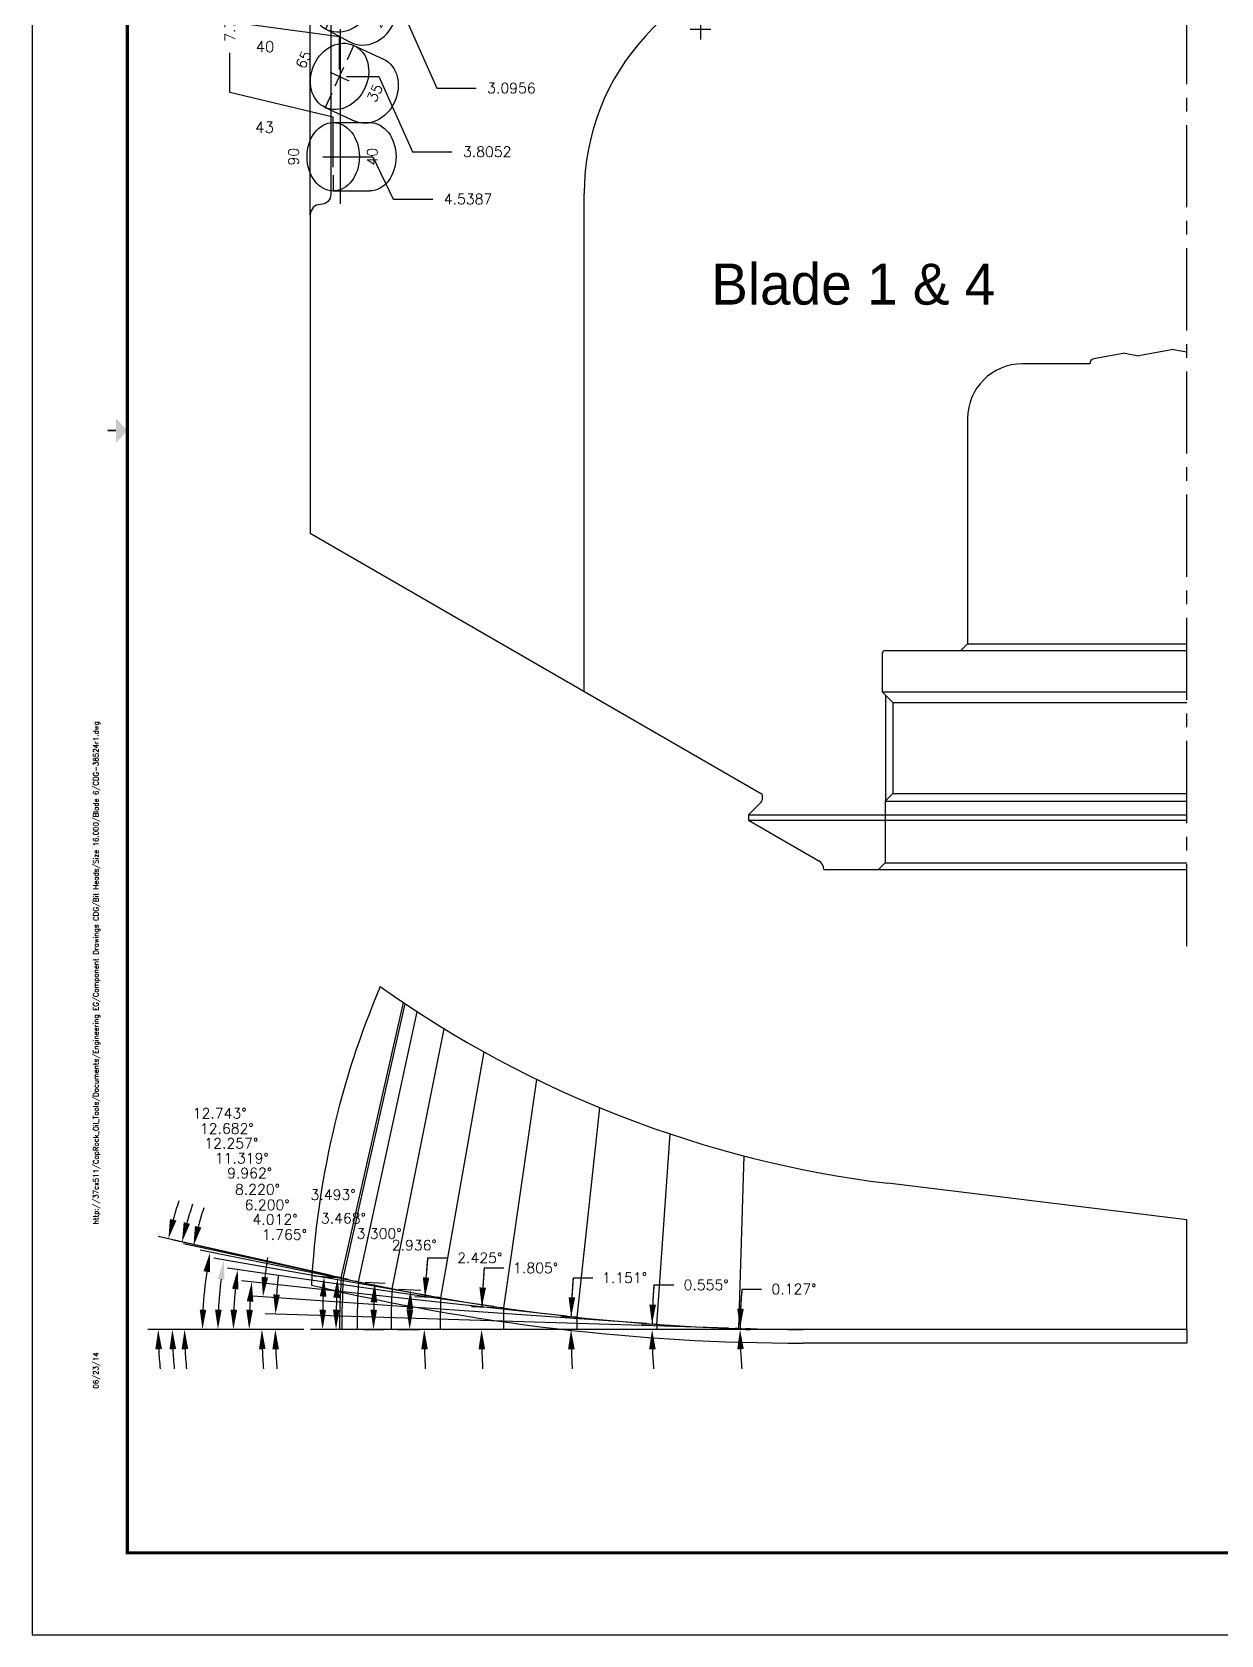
# Model space of a CAD drawing. Header units: inches. Extents: x -3 to 80.6, y -1.2 to 56.3.
# Drawn here: x 12.62 to 23.47, y 12.43 to 27.07 of the extents above; entities that cross this region are included whole.
import ezdxf
from ezdxf.enums import TextEntityAlignment as Align
from ezdxf.lldxf.tags import DXFTag

# ---------------------------------------------------------------- set-up
doc = ezdxf.new("R2010")
doc.units = ezdxf.units.IN
doc.header["$MEASUREMENT"] = 0
doc.header["$PDMODE"] = 35
doc.linetypes.add('CENTER2', pattern=[1.125, 0.75, -0.125, 0.125, -0.125])
doc.layers.get('Defpoints').update_dxf_attribs({"color": 10})
doc.layers.add('Blade_1', color=30, linetype='Continuous', true_color=0xff7f00)
for name, color, linetype in [('CLine', 5, 'CENTER2'), ('Dims', 4, 'Continuous'), ('Title Block', 7, 'Continuous')]:
    doc.layers.add(name, color=color, linetype=linetype)
doc.styles.add('RomanD', font='romand.shx')
doc.styles.add('RomanS', font='romans')
tags = doc.linetypes.add('HIDDEN2', pattern=[0.1875, 0.125, -0.0625]).pattern_tags.tags
tags[6:7] = [DXFTag(74, 4), DXFTag(75, 0), DXFTag(340, '0'), DXFTag(46, 0.0), DXFTag(50, 0.0), DXFTag(44, 0.0), DXFTag(45, 0.0)]
tags[4:5] = [DXFTag(74, 4), DXFTag(75, 0), DXFTag(340, '0'), DXFTag(46, 0.0), DXFTag(50, 0.0), DXFTag(44, 0.0), DXFTag(45, 0.0)]
doc.dimstyles.get("Standard").update_dxf_attribs({"dimtxt": 0.094, "dimasz": 0.18, "dimexe": 0.094, "dimexo": 0.0625, "dimgap": 0.09, "dimtad": 0, "dimtih": 1, "dimtoh": 1, "dimdec": 4, "dimzin": 0, "dimdsep": 46, "dimtxsty": 'RomanS', "dimcen": 0.09, "dimadec": 3, "dimazin": 0, "dimtfac": 1, "dimtdec": 4, "dimtofl": 0, "dimtmove": 0, "dimatfit": 3, "dimfxl": 1, "dimtolj": 1, "dimtzin": 0, "dimarcsym": 0})

# ---------------------------------------------------------------- blocks, each defined once
blk = doc.blocks.new('COT_Dblock')
at = {"layer": 'Defpoints'}
blk.add_point((0.188, 0.188), dxfattribs=at)
at = {"layer": 'Title Block', "color": 8}
blk.add_lwpolyline([(0, 0), (34, 0), (34, 22), (0, 22)], close=True, dxfattribs=at)
at = {"layer": 'Title Block', "const_width": 0.03}
blk.add_lwpolyline([(33.13, 21.25), (0.87, 21.25), (0.87, 0.75), (33.13, 0.75)], close=True, dxfattribs=at)
at = {"layer": 'Title Block', "const_width": 0.015}
blk.add_lwpolyline([(0.69, 11), (0.765, 11)], dxfattribs=at)
at = {"layer": 'Title Block'}
blk.add_solid([(0.765, 10.887), (0.765, 11.113), (0.87, 11)], dxfattribs=at)
at = {"layer": 'Title Block', "color": 1, "style": 'RomanS', "flags": 8}
for tag, p in [('FNAME', (0.62, 3.75)), ('REVDATE', (0.62, 2.25)), ('USER', (0.62, 0.75))]:
    blk.add_attdef(tag, text='', height=0.047, rotation=90, dxfattribs=at).set_placement(p, align=Align.BOTTOM_LEFT)
at = {"layer": 'Title Block', "color": 3, "style": 'RomanS', "flags": 8}
blk.add_attdef('DRAWN', text='', height=0.11, dxfattribs=at).set_placement((28.7, 1.984), align=Align.MIDDLE_CENTER)
for tag, p in [('DDATE', (28.356, 1.672)), ('CHECK', (28.356, 1.406)), ('MATRL', (28.356, 1.149)), ('PDATE', (28.356, 0.883)), ('SCALE', (29.896, 0.855)), ('SHEET', (32.005, 0.855))]:
    blk.add_attdef(tag, text='', height=0.094, dxfattribs=at).set_placement(p, align=Align.MIDDLE_LEFT)
at = {"layer": 'Title Block', "color": 3, "style": 'RomanD', "width": 0.9, "flags": 8}
for tag, height, p in [('TITL1', 0.125, (31.337, 1.684)), ('TITL2', 0.094, (31.337, 1.514)), ('TITL3', 0.094, (31.337, 1.374))]:
    blk.add_attdef(tag, text='', height=height, dxfattribs=at).set_placement(p, align=Align.MIDDLE_CENTER)
at = {"layer": 'Title Block', "color": 3, "style": 'RomanS', "flags": 8}
for tag, p in [('FSCM#', (30.337, 1.121)), ('DWG#', (31.81, 1.121)), ('REV#', (32.97, 1.121))]:
    blk.add_attdef(tag, text='', height=0.094, dxfattribs=at).set_placement(p, align=Align.TOP_CENTER)
blk = doc.blocks.new('CMark')
at = {"layer": 'CLine'}
for p, q in [((-0.094, 0), (0.094, 0)), ((0, 0.094), (0, -0.094))]:
    blk.add_line(p, q, dxfattribs=at)
blk = doc.blocks.new('*D12')
at = {"layer": 'Defpoints', "color": 0, "transparency": 16777216}
for p in [(14.841, 15.262), (19.04, 15.226), (15.163, 15.216), (19.071, 15.225), (19.66, 15.216)]:
    blk.add_point(p, dxfattribs=at)
at = {"layer": 'Dims', "color": 0, "lineweight": -2, "transparency": 16777216}
for p, q in [((18.978, 15.228), (14.749, 15.358)), ((15.101, 15.216), (14.747, 15.216))]:
    blk.add_line(p, q, dxfattribs=at)
for start, end in [(173.6766, 175.9559), (182.2794, 184.5588)]:
    blk.add_arc((19.366, 15.216), 4.525, start, end, dxfattribs=at)
at = {"layer": 'Dims', "color": 0, "transparency": 16777216}
for points in [[(14.882, 15.533), (14.822, 15.536), (14.843, 15.355)], [(14.814, 15.035), (14.874, 15.036), (14.841, 15.216)]]:
    blk.add_solid(points, dxfattribs=at)
at = {"layer": 'Dims', "color": 0, "transparency": 16777216, "insert": (14.924, 16.082), "char_height": 0.094, "attachment_point": 5, "style": 'RomanS'}
blk.add_mtext('\\A1;1.765°', dxfattribs=at)
blk = doc.blocks.new('*D13')
at = {"layer": 'Defpoints', "color": 0, "transparency": 16777216}
for p in [(19.071, 15.225), (19.071, 15.216), (19.083, 15.219), (23.16, 15.216)]:
    blk.add_point(p, dxfattribs=at)
at = {"layer": 'Dims', "color": 0, "lineweight": -2, "transparency": 16777216}
for p, q in [((19.099, 15.585), (19.279, 15.585)), ((19.134, 15.225), (19.177, 15.225)), ((19.134, 15.216), (19.177, 15.216))]:
    blk.add_line(p, q, dxfattribs=at)
for start, end in [(174.8126, 179.8729), (174.8139, 177.3434), (182.5295, 185.059)]:
    blk.add_arc((23.16, 15.216), 4.077, start, end, dxfattribs=at)
at = {"layer": 'Dims', "color": 0, "transparency": 16777216}
for points in [[(19.117, 15.404), (19.057, 15.406), (19.083, 15.225)], [(19.057, 15.035), (19.117, 15.037), (19.083, 15.216)]]:
    blk.add_solid(points, dxfattribs=at)
at = {"layer": 'Dims', "color": 0, "transparency": 16777216, "insert": (19.575, 15.585), "char_height": 0.094, "attachment_point": 5, "style": 'RomanS'}
blk.add_mtext('\\A1;0.127°', dxfattribs=at)
blk = doc.blocks.new('*D14')
at = {"layer": 'Defpoints', "color": 0, "transparency": 16777216}
for p in [(14.719, 15.316), (18.291, 15.265), (18.322, 15.263), (15.163, 15.216), (19.66, 15.216)]:
    blk.add_point(p, dxfattribs=at)
at = {"layer": 'Dims', "color": 0, "lineweight": -2, "transparency": 16777216}
for p, q in [((18.229, 15.269), (14.635, 15.521)), ((15.101, 15.216), (14.624, 15.216))]:
    blk.add_line(p, q, dxfattribs=at)
for start, end in [(171.1598, 173.5738), (182.4141, 184.8282)]:
    blk.add_arc((18.99, 15.216), 4.272, start, end, dxfattribs=at)
at = {"layer": 'Dims', "color": 0, "transparency": 16777216}
for points in [[(14.775, 15.691), (14.715, 15.697), (14.728, 15.515)], [(14.692, 15.035), (14.752, 15.037), (14.718, 15.216)]]:
    blk.add_solid(points, dxfattribs=at)
at = {"layer": 'Dims', "color": 0, "transparency": 16777216, "insert": (14.838, 16.221), "char_height": 0.094, "attachment_point": 5, "style": 'RomanS'}
blk.add_mtext('\\A1;4.012°', dxfattribs=at)
blk = doc.blocks.new('*D15')
at = {"layer": 'Defpoints', "color": 0, "transparency": 16777216}
for p in [(18.28, 15.232), (18.322, 15.263), (18.322, 15.216), (23.16, 15.216)]:
    blk.add_point(p, dxfattribs=at)
at = {"layer": 'Dims', "color": 0, "lineweight": -2, "transparency": 16777216}
for p, q in [((18.297, 15.623), (18.477, 15.623)), ((18.26, 15.263), (18.186, 15.264)), ((18.259, 15.216), (18.186, 15.216))]:
    blk.add_line(p, q, dxfattribs=at)
for start, end in [(175.2177, 179.445), (175.2184, 177.3317), (182.1133, 184.2266)]:
    blk.add_arc((23.16, 15.216), 4.88, start, end, dxfattribs=at)
at = {"layer": 'Dims', "color": 0, "transparency": 16777216}
for points in [[(18.315, 15.442), (18.255, 15.444), (18.28, 15.263)], [(18.253, 15.035), (18.313, 15.036), (18.28, 15.216)]]:
    blk.add_solid(points, dxfattribs=at)
at = {"layer": 'Dims', "color": 0, "transparency": 16777216, "insert": (18.773, 15.623), "char_height": 0.094, "attachment_point": 5, "style": 'RomanS'}
blk.add_mtext('\\A1;0.555°', dxfattribs=at)
blk = doc.blocks.new('*D16')
at = {"layer": 'Defpoints', "color": 0, "transparency": 16777216}
for p in [(14.605, 15.361), (17.564, 15.331), (17.595, 15.328), (15.163, 15.216), (19.66, 15.216)]:
    blk.add_point(p, dxfattribs=at)
at = {"layer": 'Dims', "color": 0, "lineweight": -2, "transparency": 16777216}
for p, q in [((17.502, 15.338), (14.532, 15.66)), ((15.101, 15.216), (14.508, 15.216))]:
    blk.add_line(p, q, dxfattribs=at)
blk.add_arc((18.624, 15.216), 4.022, 176.3642, 177.4358, dxfattribs=at)
at = {"layer": 'Dims', "color": 0, "transparency": 16777216}
for points in [[(14.58, 15.473), (14.64, 15.468), (14.626, 15.65)], [(14.636, 15.395), (14.576, 15.396), (14.602, 15.216)]]:
    blk.add_solid(points, dxfattribs=at)
at = {"layer": 'Dims', "color": 0, "transparency": 16777216, "insert": (14.766, 16.354), "char_height": 0.094, "attachment_point": 5, "style": 'RomanS'}
blk.add_mtext('\\A1;6.200°', dxfattribs=at)
blk = doc.blocks.new('*D17')
at = {"layer": 'Defpoints', "color": 0, "transparency": 16777216}
for p in [(17.54, 15.253), (17.595, 15.328), (17.594, 15.216), (23.16, 15.216)]:
    blk.add_point(p, dxfattribs=at)
at = {"layer": 'Dims', "color": 0, "lineweight": -2, "transparency": 16777216}
for p, q in [((17.56, 15.688), (17.74, 15.688)), ((17.532, 15.329), (17.447, 15.331)), ((17.531, 15.216), (17.446, 15.216))]:
    blk.add_line(p, q, dxfattribs=at)
for start, end in [(175.1777, 178.8486), (175.1781, 177.0133), (181.8352, 183.6704)]:
    blk.add_arc((23.16, 15.216), 5.62, start, end, dxfattribs=at)
at = {"layer": 'Dims', "color": 0, "transparency": 16777216}
for points in [[(17.578, 15.508), (17.518, 15.51), (17.541, 15.329)], [(17.513, 15.035), (17.573, 15.036), (17.54, 15.216)]]:
    blk.add_solid(points, dxfattribs=at)
at = {"layer": 'Dims', "color": 0, "transparency": 16777216, "insert": (18.029, 15.688), "char_height": 0.094, "attachment_point": 5, "style": 'RomanS'}
blk.add_mtext('\\A1;1.151°', dxfattribs=at)
blk = doc.blocks.new('*D19')
at = {"layer": 'Defpoints', "color": 0, "transparency": 16777216}
for p in [(14.462, 15.399), (16.895, 15.417), (16.926, 15.412), (15.163, 15.216), (19.66, 15.216)]:
    blk.add_point(p, dxfattribs=at)
at = {"layer": 'Dims', "color": 0, "lineweight": -2, "transparency": 16777216}
for p, q in [((16.833, 15.426), (14.404, 15.777)), ((15.101, 15.216), (14.364, 15.216))]:
    blk.add_line(p, q, dxfattribs=at)
blk.add_arc((18.286, 15.216), 3.828, 174.4741, 177.3057, dxfattribs=at)
at = {"layer": 'Dims', "color": 0, "transparency": 16777216}
for points in [[(14.446, 15.588), (14.505, 15.581), (14.497, 15.763)], [(14.492, 15.395), (14.432, 15.397), (14.458, 15.216)]]:
    blk.add_solid(points, dxfattribs=at)
at = {"layer": 'Dims', "color": 0, "transparency": 16777216, "insert": (14.678, 16.495), "char_height": 0.094, "attachment_point": 5, "style": 'RomanS'}
blk.add_mtext('\\A1;8.220°', dxfattribs=at)
blk = doc.blocks.new('*D20')
at = {"layer": 'Defpoints', "color": 0, "transparency": 16777216}
for p in [(16.926, 15.412), (16.723, 15.283), (16.923, 15.216), (23.16, 15.216)]:
    blk.add_point(p, dxfattribs=at)
at = {"layer": 'Dims', "color": 0, "lineweight": -2, "transparency": 16777216}
for p, q in [((16.748, 15.778), (16.928, 15.778)), ((16.863, 15.414), (16.632, 15.422)), ((16.86, 15.216), (16.629, 15.216))]:
    blk.add_line(p, q, dxfattribs=at)
for start, end in [(174.9901, 178.1948), (174.9904, 176.5926), (181.6022, 183.2044)]:
    blk.add_arc((23.16, 15.216), 6.437, start, end, dxfattribs=at)
at = {"layer": 'Dims', "color": 0, "transparency": 16777216}
for points in [[(16.764, 15.597), (16.704, 15.6), (16.726, 15.419)], [(16.696, 15.035), (16.756, 15.036), (16.723, 15.216)]]:
    blk.add_solid(points, dxfattribs=at)
at = {"layer": 'Dims', "color": 0, "transparency": 16777216, "insert": (17.217, 15.778), "char_height": 0.094, "attachment_point": 5, "style": 'RomanS'}
blk.add_mtext('\\A1;1.805°', dxfattribs=at)
blk = doc.blocks.new('*D22')
at = {"layer": 'Defpoints', "color": 0, "transparency": 16777216}
for p in [(14.323, 15.429), (16.321, 15.51), (16.351, 15.504), (15.163, 15.216), (19.66, 15.216)]:
    blk.add_point(p, dxfattribs=at)
at = {"layer": 'Dims', "color": 0, "lineweight": -2, "transparency": 16777216}
for p, q in [((16.259, 15.52), (14.28, 15.868)), ((15.101, 15.216), (14.223, 15.216))]:
    blk.add_line(p, q, dxfattribs=at)
blk.add_arc((17.993, 15.216), 3.676, 172.8432, 177.1944, dxfattribs=at)
at = {"layer": 'Dims', "color": 0, "transparency": 16777216}
for points in [[(14.316, 15.678), (14.375, 15.669), (14.372, 15.852)], [(14.351, 15.395), (14.291, 15.397), (14.317, 15.216)]]:
    blk.add_solid(points, dxfattribs=at)
at = {"layer": 'Dims', "color": 0, "transparency": 16777216, "insert": (14.606, 16.644), "char_height": 0.094, "attachment_point": 5, "style": 'RomanS'}
blk.add_mtext('\\A1;9.962°', dxfattribs=at)
blk = doc.blocks.new('*D23')
at = {"layer": 'Defpoints', "color": 0, "transparency": 16777216}
for p in [(16.351, 15.504), (16.201, 15.314), (16.345, 15.216), (23.16, 15.216)]:
    blk.add_point(p, dxfattribs=at)
at = {"layer": 'Dims', "color": 0, "lineweight": -2, "transparency": 16777216}
for p, q in [((16.231, 15.87), (16.411, 15.87)), ((16.289, 15.507), (16.113, 15.514)), ((16.283, 15.216), (16.106, 15.216))]:
    blk.add_line(p, q, dxfattribs=at)
for start, end in [(174.6107, 177.5747), (174.611, 176.0929), (181.4819, 182.9637)]:
    blk.add_arc((23.16, 15.216), 6.96, start, end, dxfattribs=at)
at = {"layer": 'Dims', "color": 0, "transparency": 16777216}
for points in [[(16.246, 15.688), (16.187, 15.692), (16.207, 15.51)], [(16.173, 15.035), (16.233, 15.036), (16.2, 15.216)]]:
    blk.add_solid(points, dxfattribs=at)
at = {"layer": 'Dims', "color": 0, "transparency": 16777216, "insert": (16.707, 15.87), "char_height": 0.094, "attachment_point": 5, "style": 'RomanS'}
blk.add_mtext('\\A1;2.425°', dxfattribs=at)
blk = doc.blocks.new('*D25')
at = {"layer": 'Defpoints', "color": 0, "transparency": 16777216}
for p in [(15.876, 15.594), (15.906, 15.588), (14.184, 15.452), (15.163, 15.216), (19.66, 15.216)]:
    blk.add_point(p, dxfattribs=at)
at = {"layer": 'Dims', "color": 0, "lineweight": -2, "transparency": 16777216}
for p, q in [((15.814, 15.606), (14.154, 15.939)), ((15.101, 15.216), (14.082, 15.216))]:
    blk.add_line(p, q, dxfattribs=at)
blk.add_arc((17.765, 15.216), 3.589, 171.5547, 177.126, dxfattribs=at)
at = {"layer": 'Dims', "color": 0, "transparency": 16777216}
for points in [[(14.185, 15.748), (14.244, 15.738), (14.246, 15.92)], [(14.21, 15.395), (14.151, 15.397), (14.176, 15.216)]]:
    blk.add_solid(points, dxfattribs=at)
at = {"layer": 'Dims', "color": 0, "transparency": 16777216, "insert": (14.535, 16.78), "char_height": 0.094, "attachment_point": 5, "style": 'RomanS'}
blk.add_mtext('\\A1;11.319°', dxfattribs=at)
blk = doc.blocks.new('*D26')
at = {"layer": 'Defpoints', "color": 0, "transparency": 16777216}
for p in [(15.906, 15.588), (16.068, 15.337), (15.897, 15.216), (23.16, 15.216)]:
    blk.add_point(p, dxfattribs=at)
at = {"layer": 'Dims', "color": 0, "lineweight": -2, "transparency": 16777216}
for p, q in [((15.969, 15.585), (16.17, 15.574)), ((15.959, 15.216), (16.161, 15.216))]:
    blk.add_line(p, q, dxfattribs=at)
blk.add_arc((23.16, 15.216), 7.093, 178.5181, 178.546, dxfattribs=at)
at = {"layer": 'Dims', "color": 0, "transparency": 16777216}
for points in [[(16.039, 15.4), (16.099, 15.398), (16.076, 15.579)], [(16.099, 15.395), (16.039, 15.396), (16.067, 15.216)]]:
    blk.add_solid(points, dxfattribs=at)
at = {"layer": 'Dims', "color": 0, "transparency": 16777216, "insert": (16.109, 15.986), "char_height": 0.094, "attachment_point": 5, "style": 'RomanS'}
blk.add_mtext('\\A1;2.936°', dxfattribs=at)
blk = doc.blocks.new('*D28')
at = {"layer": 'Defpoints', "color": 0, "transparency": 16777216}
for p in [(15.57, 15.658), (15.6, 15.652), (14.021, 15.472), (15.163, 15.216), (19.66, 15.216)]:
    blk.add_point(p, dxfattribs=at)
at = {"layer": 'Dims', "color": 0, "lineweight": -2, "transparency": 16777216}
for p, q in [((15.508, 15.672), (14.002, 15.999)), ((15.101, 15.216), (13.918, 15.216))]:
    blk.add_line(p, q, dxfattribs=at)
for start, end in [(162.0048, 164.874), (182.8692, 185.7384)]:
    blk.add_arc((17.607, 15.216), 3.595, start, end, dxfattribs=at)
at = {"layer": 'Dims', "color": 0, "transparency": 16777216}
for points in [[(14.166, 16.147), (14.107, 16.161), (14.094, 15.979)], [(13.986, 15.035), (14.046, 15.037), (14.012, 15.216)]]:
    blk.add_solid(points, dxfattribs=at)
at = {"layer": 'Dims', "color": 0, "transparency": 16777216, "insert": (14.439, 16.916), "char_height": 0.094, "attachment_point": 5, "style": 'RomanS'}
blk.add_mtext('\\A1;12.257°', dxfattribs=at)
blk = doc.blocks.new('*D29')
at = {"layer": 'Defpoints', "color": 0, "transparency": 16777216}
for p in [(15.6, 15.652), (15.738, 15.358), (15.587, 15.216), (23.16, 15.216)]:
    blk.add_point(p, dxfattribs=at)
at = {"layer": 'Dims', "color": 0, "lineweight": -2, "transparency": 16777216}
for p, q in [((15.662, 15.648), (15.843, 15.638)), ((15.65, 15.216), (15.831, 15.216))]:
    blk.add_line(p, q, dxfattribs=at)
blk.add_arc((23.16, 15.216), 7.424, 178.0891, 178.6107, dxfattribs=at)
at = {"layer": 'Dims', "color": 0, "transparency": 16777216}
for points in [[(15.711, 15.465), (15.771, 15.462), (15.749, 15.643)], [(15.769, 15.395), (15.709, 15.396), (15.737, 15.216)]]:
    blk.add_solid(points, dxfattribs=at)
at = {"layer": 'Dims', "color": 0, "transparency": 16777216, "insert": (15.788, 16.092), "char_height": 0.094, "attachment_point": 5, "style": 'RomanS'}
blk.add_mtext('\\A1;3.300°', dxfattribs=at)
blk = doc.blocks.new('*D31')
at = {"layer": 'Defpoints', "color": 0, "transparency": 16777216}
for p in [(15.431, 15.689), (15.461, 15.682), (13.911, 15.484), (15.163, 15.216), (19.66, 15.216)]:
    blk.add_point(p, dxfattribs=at)
at = {"layer": 'Dims', "color": 0, "lineweight": -2, "transparency": 16777216}
for p, q in [((15.37, 15.703), (13.898, 16.034)), ((15.101, 15.216), (13.807, 15.216))]:
    blk.add_line(p, q, dxfattribs=at)
for start, end in [(161.6411, 164.4793), (182.8382, 185.6764)]:
    blk.add_arc((17.535, 15.216), 3.634, start, end, dxfattribs=at)
at = {"layer": 'Dims', "color": 0, "transparency": 16777216}
for points in [[(14.062, 16.181), (14.004, 16.196), (13.989, 16.014)], [(13.875, 15.035), (13.935, 15.037), (13.901, 15.216)]]:
    blk.add_solid(points, dxfattribs=at)
at = {"layer": 'Dims', "color": 0, "transparency": 16777216, "insert": (14.398, 17.051), "char_height": 0.094, "attachment_point": 5, "style": 'RomanS'}
blk.add_mtext('\\A1;12.682°', dxfattribs=at)
blk = doc.blocks.new('*D32')
at = {"layer": 'Defpoints', "color": 0, "transparency": 16777216}
for p in [(15.461, 15.682), (15.396, 15.373), (15.447, 15.216), (23.16, 15.216)]:
    blk.add_point(p, dxfattribs=at)
at = {"layer": 'Dims', "color": 0, "lineweight": -2, "transparency": 16777216}
for p, q in [((15.399, 15.686), (15.315, 15.691)), ((15.385, 15.216), (15.301, 15.216))]:
    blk.add_line(p, q, dxfattribs=at)
blk.add_arc((23.16, 15.216), 7.765, 177.8598, 178.6719, dxfattribs=at)
at = {"layer": 'Dims', "color": 0, "transparency": 16777216}
for points in [[(15.37, 15.507), (15.43, 15.504), (15.409, 15.686)], [(15.427, 15.395), (15.367, 15.396), (15.395, 15.216)]]:
    blk.add_solid(points, dxfattribs=at)
at = {"layer": 'Dims', "color": 0, "transparency": 16777216, "insert": (15.462, 16.232), "char_height": 0.094, "attachment_point": 5, "style": 'RomanS'}
blk.add_mtext('\\A1;3.468°', dxfattribs=at)
blk = doc.blocks.new('*D34')
at = {"layer": 'Defpoints', "color": 0, "transparency": 16777216}
for p in [(15.411, 15.694), (15.441, 15.687), (13.782, 15.494), (15.163, 15.216), (19.66, 15.216)]:
    blk.add_point(p, dxfattribs=at)
at = {"layer": 'Dims', "color": 0, "lineweight": -2, "transparency": 16777216}
for p, q in [((15.35, 15.708), (13.773, 16.064)), ((15.101, 15.216), (13.678, 15.216))]:
    blk.add_line(p, q, dxfattribs=at)
for start, end in [(161.7591, 164.5079), (182.7487, 185.4975)]:
    blk.add_arc((17.524, 15.216), 3.752, start, end, dxfattribs=at)
at = {"layer": 'Dims', "color": 0, "transparency": 16777216}
for points in [[(13.938, 16.211), (13.879, 16.225), (13.865, 16.044)], [(13.746, 15.035), (13.806, 15.037), (13.772, 15.216)]]:
    blk.add_solid(points, dxfattribs=at)
at = {"layer": 'Dims', "color": 0, "transparency": 16777216, "insert": (14.333, 17.19), "char_height": 0.094, "attachment_point": 5, "style": 'RomanS'}
blk.add_mtext('\\A1;12.743°', dxfattribs=at)
blk = doc.blocks.new('*D35')
at = {"layer": 'Defpoints', "color": 0, "transparency": 16777216}
for p in [(15.441, 15.687), (15.273, 15.376), (15.427, 15.216), (23.16, 15.216)]:
    blk.add_point(p, dxfattribs=at)
at = {"layer": 'Dims', "color": 0, "lineweight": -2, "transparency": 16777216}
for p, q in [((15.379, 15.691), (15.192, 15.702)), ((15.365, 15.216), (15.178, 15.216))]:
    blk.add_line(p, q, dxfattribs=at)
blk.add_arc((23.16, 15.216), 7.889, 177.8148, 178.6926, dxfattribs=at)
at = {"layer": 'Dims', "color": 0, "transparency": 16777216}
for points in [[(15.247, 15.518), (15.307, 15.515), (15.286, 15.696)], [(15.304, 15.395), (15.244, 15.396), (15.272, 15.216)]]:
    blk.add_solid(points, dxfattribs=at)
at = {"layer": 'Dims', "color": 0, "transparency": 16777216, "insert": (15.368, 16.446), "char_height": 0.094, "attachment_point": 5, "style": 'RomanS'}
blk.add_mtext('\\A1;3.493°', dxfattribs=at)
blk = doc.blocks.new('1613@29')
for p, q in [((-0.17, 0), (-0.313, 0)), ((0.171, 0), (0.312, 0))]:
    blk.add_line(p, q)
at = {"color": 8, "linetype": 'HIDDEN2', "ltscale": 0.5}
blk.add_line((-0.313, 0), (-0.313, -0.252), dxfattribs=at)
at = {"color": 8, "linetype": 'HIDDEN2', "ltscale": 0.5, "flags": 128}
blk.add_lwpolyline([(0.312, 0), (0.312, -0.252)], dxfattribs=at)
blk.add_ellipse((0, 0), major_axis=(-0.312, 0), ratio=0.874624, start_param=3.141593, end_param=9.424778)
at = {"color": 8, "linetype": 'HIDDEN2', "ltscale": 0.5}
blk.add_ellipse((0, -0.252), major_axis=(-0.312, 0), ratio=0.874624, start_param=0, end_param=3.141593, dxfattribs=at)
blk.add_blockref('CMark', (0, 0))
at = {"style": 'RomanS'}
blk.add_text('29', height=0.094, dxfattribs=at).set_placement((0.006, -0.395), align=Align.MIDDLE_CENTER)
blk.add_attdef('ANG', text='', height=0.094, dxfattribs=at).set_placement((0, 0.287), align=Align.BOTTOM_CENTER)
blk = doc.blocks.new('1613@35')
for p, q in [((-0.17, 0), (-0.312, 0)), ((0.171, 0), (0.312, 0))]:
    blk.add_line(p, q)
at = {"color": 8, "linetype": 'HIDDEN2', "ltscale": 0.5}
blk.add_line((-0.312, 0), (-0.312, -0.298), dxfattribs=at)
at = {"color": 8, "linetype": 'HIDDEN2', "ltscale": 0.5, "flags": 128}
blk.add_lwpolyline([(0.312, 0), (0.312, -0.298)], dxfattribs=at)
at = {"extrusion": (0, 0, -1)}
blk.add_ellipse((0, 0), major_axis=(-0.312, 0), ratio=0.8192, start_param=3.141593, end_param=9.424778, dxfattribs=at)
at = {"color": 8, "linetype": 'HIDDEN2', "ltscale": 0.5, "extrusion": (0, 0, -1)}
blk.add_ellipse((0, -0.298), major_axis=(-0.312, 0), ratio=0.8192, start_param=3.141593, end_param=6.283185, dxfattribs=at)
blk.add_blockref('CMark', (0, 0))
at = {"style": 'RomanS'}
blk.add_text('35', height=0.094, dxfattribs=at).set_placement((0, -0.356), align=Align.MIDDLE_CENTER)
blk.add_attdef('ANG', text='', height=0.094, dxfattribs=at).set_placement((0, 0.287), align=Align.BOTTOM_CENTER)
blk = doc.blocks.new('1613@40')
for p, q in [((-0.17, 0), (-0.312, 0)), ((0.171, 0), (0.312, 0))]:
    blk.add_line(p, q)
at = {"color": 8, "linetype": 'HIDDEN2', "ltscale": 0.5}
blk.add_line((-0.312, 0), (-0.312, -0.334), dxfattribs=at)
at = {"color": 8, "linetype": 'HIDDEN2', "ltscale": 0.5, "flags": 128}
blk.add_lwpolyline([(0.312, 0), (0.312, -0.334)], dxfattribs=at)
at = {"extrusion": (0, 0, -1)}
blk.add_ellipse((0, 0), major_axis=(-0.312, 0), ratio=0.76608, start_param=3.141593, end_param=9.424778, dxfattribs=at)
at = {"color": 8, "linetype": 'HIDDEN2', "ltscale": 0.5, "extrusion": (0, 0, -1)}
blk.add_ellipse((0, -0.334), major_axis=(-0.312, 0), ratio=0.76608, start_param=3.141593, end_param=6.283185, dxfattribs=at)
blk.add_blockref('CMark', (0, 0))
at = {"style": 'RomanS'}
blk.add_text('40', height=0.094, dxfattribs=at).set_placement((0, -0.356), align=Align.MIDDLE_CENTER)
blk.add_attdef('ANG', text='', height=0.094, dxfattribs=at).set_placement((0, 0.287), align=Align.BOTTOM_CENTER)
blk = doc.blocks.new('*D58')
at = {"layer": 'Defpoints', "color": 0, "transparency": 16777216}
for p in [(23.16, 30.466), (14.616, 27.492), (15.427, 26.661)]:
    blk.add_point(p, dxfattribs=at)
at = {"layer": 'Dims', "color": 0, "lineweight": -2, "transparency": 16777216}
for p, q in [((14.616, 27.132), (14.616, 27.492)), ((15.427, 27.021), (14.616, 27.132)), ((15.427, 26.723), (15.427, 27.021))]:
    blk.add_line(p, q, dxfattribs=at)
at = {"layer": 'Dims', "color": 0, "transparency": 16777216, "insert": (14.616, 27.801), "char_height": 0.094, "attachment_point": 5, "rotation": 90, "style": 'RomanS'}
blk.add_mtext('\\A1;7.7331', dxfattribs=at)
blk = doc.blocks.new('*D59')
at = {"layer": 'Defpoints', "color": 0, "transparency": 16777216}
for p in [(23.16, 30.466), (14.426, 26.875), (15.37, 25.927)]:
    blk.add_point(p, dxfattribs=at)
at = {"layer": 'Dims', "color": 0, "lineweight": -2, "transparency": 16777216}
for p, q in [((14.426, 26.515), (14.426, 26.875)), ((15.37, 26.287), (14.426, 26.515)), ((15.37, 25.99), (15.37, 26.287))]:
    blk.add_line(p, q, dxfattribs=at)
at = {"layer": 'Dims', "color": 0, "transparency": 16777216, "insert": (14.426, 27.198), "char_height": 0.094, "attachment_point": 5, "rotation": 90, "style": 'RomanS'}
blk.add_mtext('\\A1;7.7906', dxfattribs=at)
blk = doc.blocks.new('*D60')
at = {"layer": 'Defpoints', "color": 0, "transparency": 16777216}
for p in [(23.16, 30.466), (15.37, 25.927), (16.278, 25.54)]:
    blk.add_point(p, dxfattribs=at)
at = {"layer": 'Dims', "color": 0, "lineweight": -2, "transparency": 16777216}
for p, q in [((15.432, 25.927), (15.73, 25.927)), ((15.73, 25.927), (15.918, 25.54)), ((15.918, 25.54), (16.278, 25.54))]:
    blk.add_line(p, q, dxfattribs=at)
at = {"layer": 'Dims', "color": 0, "transparency": 16777216, "insert": (16.6, 25.54), "char_height": 0.094, "attachment_point": 5, "style": 'RomanS'}
blk.add_mtext('\\A1;4.5387', dxfattribs=at)
blk = doc.blocks.new('*D61')
at = {"layer": 'Defpoints', "color": 0, "transparency": 16777216}
for p in [(23.16, 30.466), (15.427, 26.661), (16.453, 25.973)]:
    blk.add_point(p, dxfattribs=at)
at = {"layer": 'Dims', "color": 0, "lineweight": -2, "transparency": 16777216}
for p, q in [((15.49, 26.661), (15.787, 26.661)), ((15.787, 26.661), (16.093, 25.973)), ((16.093, 25.973), (16.453, 25.973))]:
    blk.add_line(p, q, dxfattribs=at)
at = {"layer": 'Dims', "color": 0, "transparency": 16777216, "insert": (16.775, 25.973), "char_height": 0.094, "attachment_point": 5, "style": 'RomanS'}
blk.add_mtext('\\A1;3.8052', dxfattribs=at)
blk = doc.blocks.new('*D62')
at = {"layer": 'Defpoints', "color": 0, "transparency": 16777216}
for p in [(23.16, 30.466), (15.447, 27.37), (16.674, 26.554)]:
    blk.add_point(p, dxfattribs=at)
at = {"layer": 'Dims', "color": 0, "lineweight": -2, "transparency": 16777216}
for p, q in [((15.51, 27.37), (15.954, 27.37)), ((15.954, 27.37), (16.314, 26.554)), ((16.314, 26.554), (16.674, 26.554))]:
    blk.add_line(p, q, dxfattribs=at)
at = {"layer": 'Dims', "color": 0, "transparency": 16777216, "insert": (16.996, 26.554), "char_height": 0.094, "attachment_point": 5, "style": 'RomanS'}
blk.add_mtext('\\A1;3.0956', dxfattribs=at)

msp = doc.modelspace()

# ---------------------------------------------------------------- linework, layer by layer
for p, q in [((17.66013, 21.04154), (17.66013, 25.59249)), ((23.04084, 24.16584), (22.71984, 24.10924)), ((23.04084, 24.16584), (23.16013, 24.14481)), ((22.2743, 24.03542), (21.66013, 24.03542)), ((22.59484, 24.13128), (22.31305, 24.0816)), ((22.59484, 24.13128), (22.71984, 24.10924)), ((21.16013, 23.53542), (21.16013, 21.47834)), ((19.28513, 20.10334), (15.16013, 22.48491)), ((20.37913, 21.38459), (20.37913, 21.04084)), ((20.41038, 21.41584), (23.16013, 21.41584)), ((21.16013, 21.47834), (21.09763, 21.41584)), ((21.16013, 21.47834), (23.16013, 21.47834)), ((20.37913, 21.04084), (23.16013, 21.04084)), ((20.37913, 21.04084), (20.47778, 20.94219)), ((20.41013, 21.00984), (20.41013, 20.04334)), ((20.47778, 20.94219), (23.16013, 20.94219)), ((20.47778, 20.94219), (20.47778, 20.11099)), ((19.28513, 20.10334), (19.28513, 20.05379)), ((20.47778, 20.11099), (20.40763, 20.04084)), ((20.47778, 20.11099), (23.16013, 20.11099)), ((19.27598, 20.03169), (19.16013, 19.91584)), ((19.16013, 19.91584), (23.16013, 19.91584)), ((19.16013, 19.91584), (19.16013, 19.8669)), ((20.40763, 20.04084), (23.16013, 20.04084)), ((20.40763, 20.04084), (20.40763, 19.47834)), ((19.16013, 19.8669), (23.16013, 19.8669)), ((19.16013, 19.8669), (19.80075, 19.49703)), ((20.40763, 19.47834), (20.34513, 19.41584)), ((20.40763, 19.47834), (23.16013, 19.47834)), ((19.84763, 19.41584), (23.16013, 19.41584))]:
    msp.add_line(p, q)
at = {"color": 0}
for p, q in [((23.16013, 16.21584), (20.43063, 16.55099)), ((23.16013, 15.21584), (23.16013, 16.21584)), ((23.16013, 15.09084), (19.66013, 15.09084)), ((23.16013, 15.21584), (23.16013, 15.09084))]:
    msp.add_line(p, q, dxfattribs=at)
at = {"color": 1}
msp.add_line((19.66013, 15.21584), (15.16311, 15.21584), dxfattribs=at)
msp.add_lwpolyline([(15.16013, 25.39709), (15.16013, 27.14453, -0.49314543), (19.64467, 30.58564), (23.12893, 29.65203)], format="xyb", dxfattribs=at)
msp.add_lwpolyline([(23.16013, 29.39588), (19.59614, 30.35084, 0.49314543), (15.34763, 27.09084), (15.34763, 25.58459), (15.34763, 25.58459, -0.41421356), (15.25388, 25.49084, 0.41421356), (15.16013, 25.39709), (15.16013, 22.48491)], format="xyb")
at = {"color": 0}
for centre, radius, start, end in [((19.78513, 25.59249), 2.125, 95, 180), ((23.16013, 15.21584), 8, 156.952445, 177.091787), ((21.66455, 26.60052), 10.125, 234.595521, 263), ((19.66013, 34.34084), 19.25, 256.512631, 270)]:
    msp.add_arc(centre, radius, start, end, dxfattribs=at)
for centre, radius, start, end in [((21.66013, 23.53542), 0.5, 90, 180), ((22.32119, 24.03542), 0.04689, 99.999997, 180), ((20.41038, 21.38459), 0.03125, 90, 180), ((19.25388, 20.05379), 0.03125, 315, 0), ((19.75388, 19.41584), 0.09375, 0, 60)]:
    msp.add_arc(centre, radius, start, end)
at = {"layer": 'CLine'}
msp.add_line((23.16013, 18.71584), (23.16013, 30.46584), dxfattribs=at)
at = {"layer": 'Defpoints', "color": 1}
for p, q in [((15.43703, 25.49709), (15.43703, 27.09084)), ((23.16013, 15.21584), (19.66013, 15.21584))]:
    msp.add_line(p, q, dxfattribs=at)
msp.add_arc((19.66013, 34.34084), 19.125, 256.512631, 270, dxfattribs=at)
at = {"layer": 'Dims'}
for p, q in [((15.44144, 15.68694), (16.01013, 18.20152)), ((15.46128, 15.68246), (16.0258, 18.19099)), ((15.60001, 15.65178), (16.13584, 18.11824)), ((15.90633, 15.58786), (16.38175, 17.96295)), ((16.35146, 15.50422), (16.74601, 17.75045)), ((16.92569, 15.41234), (17.22722, 17.49965)), ((17.59466, 15.32771), (17.80251, 17.24102)), ((18.32202, 15.26271), (18.44396, 17.00138)), ((19.07118, 15.22492), (19.11973, 16.80054)), ((15.44144, 15.68694), (15.41101, 15.69382)), ((15.46128, 15.68246), (15.43084, 15.68931)), ((15.60001, 15.65178), (15.56952, 15.6584)), ((15.90633, 15.58786), (15.87573, 15.59398)), ((16.35146, 15.50422), (16.32073, 15.50962)), ((16.92569, 15.41234), (16.89481, 15.4168)), ((17.59466, 15.32771), (17.56364, 15.33108)), ((18.32202, 15.26271), (18.29089, 15.2649)), ((19.07118, 15.22492), (19.04, 15.22588))]:
    msp.add_line(p, q, dxfattribs=at)
for radius, start in [(7.73305, 176.507419), (7.71297, 176.531631), (7.57267, 176.699826), (7.26333, 177.06416), (6.81477, 177.574716), (6.23754, 178.194807), (5.5666, 178.848561), (4.83834, 179.444966), (4.08896, 179.872904)]:
    msp.add_arc((23.16013, 15.21584), radius, start, 180, dxfattribs=at)

# ---------------------------------------------------------------- block references
msp.add_blockref('CMark', (18.72263, 27.09084))
at = {"layer": 'Blade_1'}
for name, p, rotation, values in [('1613@29', (15.44715, 27.37022), 61.50000000000001, {'ANG': '61.5'}), ('1613@35', (15.42708, 26.66066), 65, {'ANG': '65'}), ('1613@40', (15.36953, 25.92711), 90, {'ANG': '90'})]:
    msp.add_blockref(name, p, dxfattribs=dict(at, rotation=rotation)).add_auto_attribs(values)
at = {"layer": 'Title Block'}
ref = msp.add_blockref('COT_Dblock', (12.62056, 12.4259), dxfattribs=at)
ref.add_attrib('REVDATE', '06/23/14', dxfattribs={"color": 1, "height": 0.047, "rotation": 90, "style": 'RomanS', "flags": 8}).set_placement((13.24056, 14.6759), align=Align.BOTTOM_LEFT)
ref.add_attrib('FNAME', 'http://37cx511/CapRock_Oil_Tools/Documents/Engineering EG/Component Drawings CDG/Bit Heads/Size 16.000/Blade 6/CDG-38524r1.dwg', dxfattribs={"color": 1, "height": 0.047, "rotation": 90, "style": 'RomanS', "flags": 8}).set_placement((13.24056, 16.1759), align=Align.BOTTOM_LEFT)

# ---------------------------------------------------------------- texts
msp.add_text('Blade 1 & 4', height=0.375).set_placement((18.81965, 24.5762))
at = {"layer": 'Blade_1', "char_height": 0.1, "attachment_point": 1}
for s, insert in [('{\\Fromans|c0;40}', (14.66101, 26.98225)), ('{\\Fromans|c0;43}', (14.65645, 26.24536))]:
    msp.add_mtext_dynamic_manual_height_columns(s, width=0.2790132, gutter_width=1, heights=[0], dxfattribs=dict(at, insert=insert))

# ---------------------------------------------------------------- dimensions: what is measured, and where the dimension line sits
at = {"layer": 'Dims'}
for feature_location, offset, dtype, origin, picture, middle in [((15.36953, 25.92711), (-0.94304, 0.94782), 1, (23.16013, 30.46584), '*D59', (14.42649, 27.19769)), ((15.427075, 26.66066), (-0.811328, 0.83147), 1, (23.160128, 30.465845), '*D58', (14.615748, 27.801463)), ((15.36953, 25.92711), (0.90812, -0.38676), 0, (23.16013, 30.46584), '*D60', (16.60041, 25.54035)), ((15.42708, 26.66066), (1.02556, -0.6877), 0, (23.16013, 30.46584), '*D61', (16.7754, 25.97296)), ((15.44715, 27.37022), (1.22656, -0.81618), 0, (23.16013, 30.46584), '*D62', (16.99648, 26.55403))]:
    dim = msp.add_ordinate_dim(feature_location=feature_location, offset=offset, dtype=dtype, origin=origin, dimstyle='Standard', dxfattribs=at)
    dim.commit()
    dim.dimension.update_dxf_attribs({"geometry": picture, "text_midpoint": middle})
for base, line1, line2, picture, middle in [((13.782439, 15.493782), ((19.660128, 15.215845), (15.163111, 15.215845)), ((15.441438, 15.686937), (15.411007, 15.693819)), '*D34', (14.333478, 17.190085)), ((13.91059, 15.48374), ((19.66013, 15.21584), (15.16311, 15.21584)), ((15.46128, 15.68246), (15.43084, 15.68931)), '*D31', (14.39828, 17.0513)), ((14.0209603, 15.4719657), ((19.6601284, 15.2158448), (15.1631114, 15.2158448)), ((15.6000136, 15.6517814), (15.5695248, 15.6584049)), '*D28', (14.4391403, 16.9157465)), ((14.183764, 15.4520089), ((19.6601284, 15.2158448), (15.1631114, 15.2158448)), ((15.9063264, 15.5878559), (15.8757333, 15.5939797)), '*D25', (14.5348053, 16.7800451)), ((14.3230721, 15.428802), ((19.6601284, 15.2158448), (15.1631114, 15.2158448)), ((16.3514606, 15.5042225), (16.3207311, 15.5096201)), '*D22', (14.6057827, 16.6443437)), ((14.462065, 15.398849), ((19.660128, 15.215845), (15.163111, 15.215845)), ((16.925688, 15.412336), (16.894808, 15.416797)), '*D19', (14.677568, 16.494563)), ((14.60459, 15.3609), ((19.66013, 15.21584), (15.16311, 15.21584)), ((17.59466, 15.32771), (17.56364, 15.33108)), '*D16', (14.76631, 16.35382)), ((14.718978, 15.31556), ((19.660128, 15.215845), (15.163111, 15.215845)), ((18.322015, 15.262714), (18.290892, 15.264897)), '*D14', (14.837685, 16.220791)), ((14.840954, 15.262299), ((19.660128, 15.215845), (15.163111, 15.215845)), ((19.071182, 15.224915), (19.039997, 15.225876)), '*D12', (14.924385, 16.081977))]:
    dim = msp.add_angular_dim_2l(base=base, line1=line1, line2=line2, dimstyle='Standard', dxfattribs=at)
    dim.commit()
    dim.dimension.update_dxf_attribs({"geometry": picture, "text_midpoint": middle, "dimtype": 162})
for base, p1, p2, picture, middle in [((15.27325, 15.37612), (15.44144, 15.68694), (15.42708, 15.21584), '*D35', (15.36806, 16.44557)), ((15.39639, 15.37252), (15.46128, 15.68246), (15.44715, 15.21584), '*D32', (15.46159, 16.23211)), ((15.73791, 15.35837), (15.60001, 15.65178), (15.58746, 15.21584), '*D29', (15.78839, 16.09163)), ((16.06786, 15.33699), (15.90633, 15.58786), (15.89679, 15.21584), '*D26', (16.10871, 15.98561))]:
    dim = msp.add_angular_dim_3p(base=base, center=(23.16013, 15.21584), p1=p1, p2=p2, dimstyle='Standard', dxfattribs=at)
    dim.commit()
    dim.dimension.update_dxf_attribs({"geometry": picture, "text_midpoint": middle, "dimtype": 165})
for base, center, p1, p2, picture, middle in [((16.20098, 15.31404), (23.16013, 15.21584), (16.35146, 15.50422), (16.34536, 15.21584), '*D23', (16.70696, 15.86952)), ((16.72342, 15.28345), (23.16013, 15.21584), (16.92569, 15.41234), (16.92259, 15.21584), '*D20', (17.21685, 15.77798)), ((17.540375, 15.253491), (23.160128, 15.215845), (17.594657, 15.327706), (17.593533, 15.215845), '*D17', (18.029333, 15.688288)), ((18.2797, 15.2316), (23.16013, 15.21584), (18.32202, 15.26271), (18.32179, 15.21584), '*D15', (18.77257, 15.62273)), ((19.08264, 15.21886), (23.16013, 15.21584), (19.07118, 15.22492), (19.07117, 15.21584), '*D13', (19.57524, 15.5845))]:
    dim = msp.add_angular_dim_3p(base=base, center=center, p1=p1, p2=p2, dimstyle='Standard', dxfattribs=at)
    dim.commit()
    dim.dimension.update_dxf_attribs({"geometry": picture, "text_midpoint": middle})

doc.saveas('drawing.dxf')
